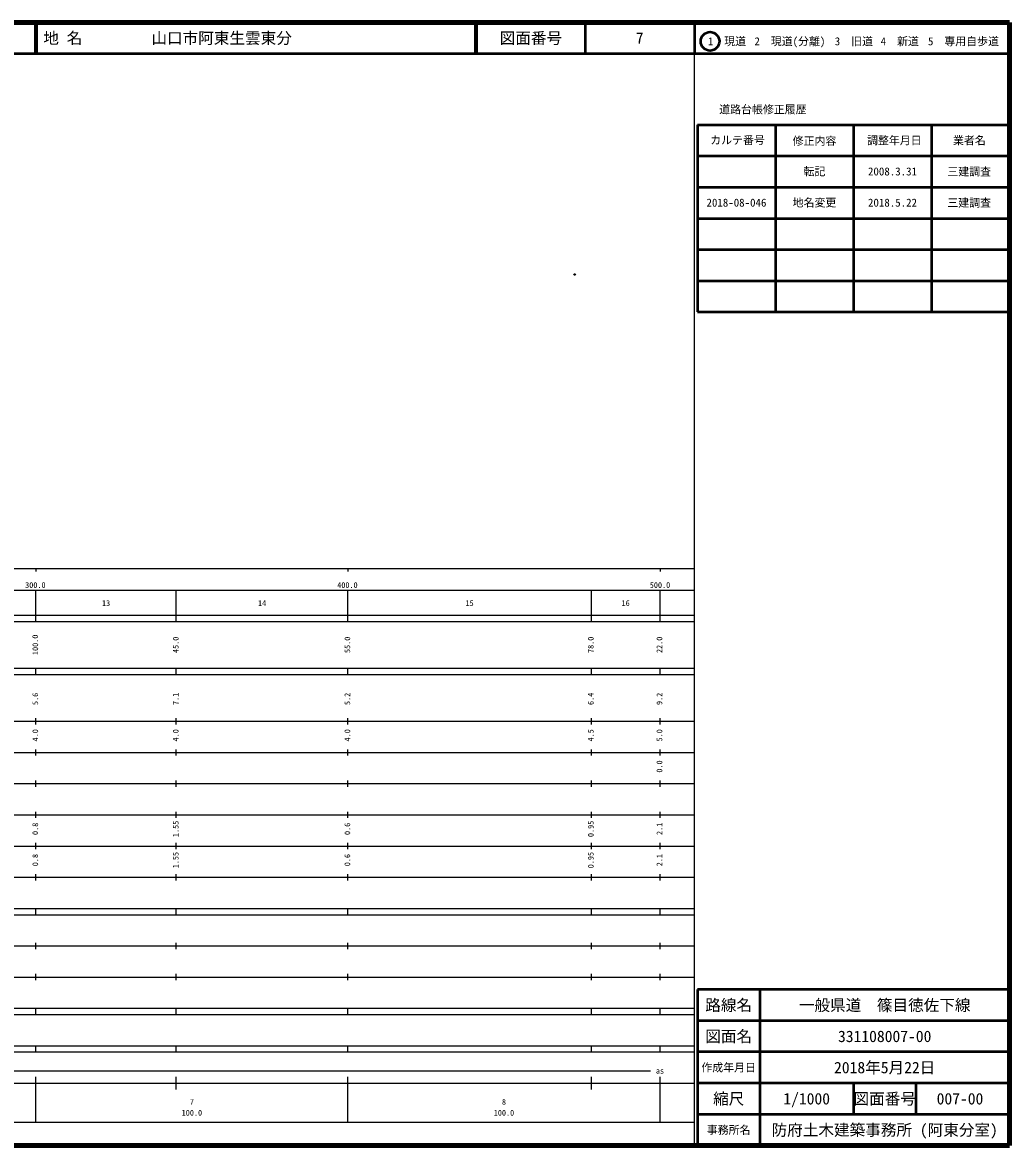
# Model space of a CAD drawing. Units: millimetres on the paper. Extents: x 40 to 680, y 20 to 380.
# Drawn here: x 363.7 to 680, y 20 to 380 of the extents above; entities that cross this region are included whole.
import ezdxf
from ezdxf.enums import TextEntityAlignment as Align

# ---------------------------------------------------------------- set-up
doc = ezdxf.new("R2010")
doc.units = ezdxf.units.MM
doc.header["$PDMODE"] = 32
doc.header["$PDSIZE"] = 0.5
doc.layers.add('M-OTRS', color=6, linetype='Continuous')
doc.layers.add('M-TTL-TXT', color=7, linetype='Continuous')
for name, color, linetype, lineweight in [('M-TTL', 2, 'Continuous', 140), ('M-TTL-BAND', 7, 'Continuous', 25), ('M-TTL-FRAM', 2, 'Continuous', 50), ('M-TTL-LINE', 7, 'Continuous', 50)]:
    doc.layers.add(name, color=color, linetype=linetype, lineweight=lineweight)
doc.styles.add('ＭＳ ゴシック', font='')
doc.styles.get('ＭＳ ゴシック').set_extended_font_data('MS Gothic')

msp = doc.modelspace()

# ---------------------------------------------------------------- linework, layer by layer
at = {"layer": 'M-OTRS'}
msp.add_point((540.641, 299.203), dxfattribs=at)
at = {"layer": 'M-TTL'}
for p, q in [((680, 380), (40, 380)), ((680, 20), (680, 380)), ((40, 20), (680, 20))]:
    msp.add_line(p, q, dxfattribs=at)
at = {"layer": 'M-TTL-BAND'}
for p, q in [((579, 20), (579, 370)), ((40, 205), (579, 205)), ((368, 205), (368, 204)), ((468, 205), (468, 204)), ((568, 205), (568, 204)), ((68, 198), (579, 198)), ((368, 188), (368, 198)), ((413, 188), (413, 198)), ((468, 188), (468, 198)), ((546, 188), (546, 198)), ((568, 188), (568, 198)), ((40, 190), (579, 190)), ((40, 188), (579, 188)), ((40, 173), (579, 173)), ((368, 171), (368, 173)), ((413, 171), (413, 173)), ((468, 171), (468, 173)), ((546, 171), (546, 173)), ((568, 171), (568, 173)), ((40, 171), (579, 171)), ((40, 156), (579, 156)), ((368, 155), (368, 157)), ((413, 155), (413, 157)), ((468, 155), (468, 157)), ((546, 155), (546, 157)), ((568, 155), (568, 157)), ((46, 146), (579, 146)), ((368, 145), (368, 147)), ((413, 145), (413, 147)), ((468, 145), (468, 147)), ((546, 145), (546, 147)), ((568, 145), (568, 147)), ((368, 135), (368, 137)), ((413, 135), (413, 137)), ((468, 135), (468, 137)), ((546, 135), (546, 137)), ((568, 135), (568, 137)), ((52, 136), (579, 136)), ((46, 126), (579, 126)), ((368, 125), (368, 127)), ((413, 125), (413, 127)), ((468, 125), (468, 127)), ((546, 125), (546, 127)), ((568, 125), (568, 127)), ((52, 116), (579, 116)), ((368, 115), (368, 117)), ((413, 115), (413, 117)), ((468, 115), (468, 117)), ((546, 115), (546, 117)), ((568, 115), (568, 117)), ((46, 106), (579, 106)), ((368, 105), (368, 107)), ((413, 105), (413, 107)), ((468, 105), (468, 107)), ((546, 105), (546, 107)), ((568, 105), (568, 107)), ((40, 96), (579, 96)), ((40, 94), (579, 94)), ((368, 94), (368, 96)), ((413, 94), (413, 96)), ((468, 94), (468, 96)), ((546, 94), (546, 96)), ((568, 94), (568, 96)), ((49, 84), (579, 84)), ((368, 83), (368, 85)), ((413, 83), (413, 85)), ((468, 83), (468, 85)), ((546, 83), (546, 85)), ((568, 83), (568, 85)), ((40, 74), (579, 74)), ((368, 73), (368, 75)), ((413, 73), (413, 75)), ((468, 73), (468, 75)), ((546, 73), (546, 75)), ((568, 73), (568, 75)), ((40, 64), (579, 64)), ((40, 62), (579, 62)), ((368, 62), (368, 64)), ((413, 62), (413, 64)), ((468, 62), (468, 64)), ((546, 62), (546, 64)), ((568, 62), (568, 64)), ((40, 52), (579, 52)), ((368, 50), (368, 52)), ((413, 50), (413, 52)), ((468, 50), (468, 52)), ((546, 50), (546, 52)), ((568, 50), (568, 52)), ((40, 50), (579, 50)), ((190.5, 44), (565, 44)), ((40, 40), (579, 40)), ((368, 27.5), (368, 42)), ((413, 38), (413, 42)), ((468, 27.5), (468, 42)), ((546, 38), (546, 42)), ((568, 27.5), (568, 42)), ((68, 27.5), (579, 27.5))]:
    msp.add_line(p, q, dxfattribs=at)
at = {"layer": 'M-TTL-FRAM'}
for p, q in [((580, 347.197), (580, 287.197)), ((580, 347.197), (680, 347.197)), ((580, 287.197), (680, 287.197)), ((680, 70), (580, 70)), ((580, 70), (580, 20))]:
    msp.add_line(p, q, dxfattribs=at)
at = {"layer": 'M-TTL-LINE'}
for p, q in [((367.75, 380), (367.75, 370)), ((368.25, 380), (368.25, 370)), ((508.747, 380), (508.747, 370)), ((509.247, 380), (509.247, 370)), ((543.997, 380), (543.997, 370)), ((579, 380), (579, 370)), ((40, 370), (680, 370)), ((605, 347.197), (605, 287.197)), ((630, 347.197), (630, 287.197)), ((655, 347.197), (655, 287.197)), ((580, 337.197), (680, 337.197)), ((580, 327.197), (680, 327.197)), ((580, 317.197), (680, 317.197)), ((580, 307.197), (680, 307.197)), ((580, 297.197), (680, 297.197)), ((600, 70), (600, 20)), ((680, 60), (580, 60)), ((680, 50), (580, 50)), ((680, 40), (580, 40)), ((630, 40), (630, 30)), ((650, 40), (650, 30)), ((680, 30), (580, 30))]:
    msp.add_line(p, q, dxfattribs=at)
msp.add_circle((584.031, 373.958), 3, dxfattribs=at)

# ---------------------------------------------------------------- texts
at = {"layer": 'M-TTL-BAND', "style": 'ＭＳ ゴシック'}
for s, p in [('300.0', (367.844, 198.195)), ('400.0', (467.844, 198.195)), ('500.0', (568, 198.195)), ('13', (390.5, 192.405)), ('14', (440.5, 192.405)), ('15', (507, 192.405)), ('16', (557, 192.405)), ('as', (568, 42.5)), ('7', (418, 32.523)), ('8', (518, 32.523)), ('100.0', (418, 29.033)), ('100.0', (518, 29.033))]:
    msp.add_text(s, height=1.833, dxfattribs=at).set_placement(p, align=Align.BOTTOM_CENTER)
for s, p in [('100.0', (369.271, 180.5)), ('45.0', (414.271, 180.5)), ('55.0', (469.271, 180.5)), ('78.0', (547.271, 180.5)), ('22.0', (569.271, 180.5)), ('5.6', (369.271, 163.174)), ('7.1', (414.271, 163.174)), ('5.2', (469.271, 163.174)), ('6.4', (547.271, 163.174)), ('9.2', (569.271, 163.174)), ('4.0', (369.271, 151.5)), ('4.0', (414.271, 151.5)), ('4.0', (469.271, 151.5)), ('4.5', (547.271, 151.5)), ('5.0', (569.271, 151.5)), ('0.0', (569.271, 141.5)), ('0.8', (369.271, 121.5)), ('1.55', (414.271, 121.5)), ('0.6', (469.271, 121.5)), ('0.95', (547.271, 121.5)), ('2.1', (569.271, 121.5)), ('0.8', (369.271, 111.5)), ('1.55', (414.271, 111.5)), ('0.6', (469.271, 111.5)), ('0.95', (547.271, 111.5)), ('2.1', (569.271, 111.5))]:
    msp.add_text(s, height=1.833, rotation=90, dxfattribs=at).set_placement(p, align=Align.BOTTOM_CENTER)
at = {"layer": 'M-TTL-TXT', "style": 'ＭＳ ゴシック'}
for s, p in [('地 名', (370.38, 375)), ('山口市阿東生雲東分', (405.024, 375))]:
    msp.add_text(s, height=3.666, dxfattribs=at).set_placement(p, align=Align.MIDDLE_LEFT)
for s, height, p in [('図面番号', 3.666, (526.622, 375)), ('7', 3.666, (561.497, 375)), ('1\u3000現道', 2.566, (589.448, 373.958)), ('2\u3000現道(分離)', 2.566, (609.619, 373.958)), ('3\u3000旧道', 2.566, (630.121, 373.958)), ('4\u3000新道', 2.566, (644.824, 373.958)), ('5\u3000専用自歩道', 2.566, (665.228, 373.958)), ('道路台帳修正履歴', 2.566, (600.968, 352.113)), ('カルテ番号', 2.566, (592.839, 342.277)), ('修正内容', 2.566, (617.509, 342.023)), ('調整年月日', 2.566, (643.089, 342.197)), ('業者名', 2.566, (667.134, 342.197)), ('転記', 2.566, (617.5, 332.245)), ('2008.3.31', 2.566, (642.5, 332.245)), ('三建調査', 2.566, (667.077, 332.189)), ('2018-08-046', 2.566, (592.5, 322.245)), ('地名変更', 2.566, (617.5, 322.245)), ('2018.5.22', 2.566, (642.5, 322.245)), ('三建調査', 2.566, (667.077, 322.189)), ('路線名', 3.666, (590, 65)), ('路線名', 3.666, (590, 65)), ('一般県道\u3000篠目徳佐下線', 3.666, (640, 65)), ('図面名', 3.666, (590, 55)), ('図面名', 3.666, (590, 55)), ('331108007-00', 3.666, (640, 55)), ('2018年5月22日', 3.666, (640, 45)), ('作成年月日', 2.566, (590, 45)), ('作成年月日', 2.566, (590, 45)), ('縮尺', 3.666, (590, 35)), ('縮尺', 3.666, (590, 35)), ('1/1000', 3.666, (615, 35)), ('図面番号', 3.666, (640, 35)), ('図面番号', 3.666, (640, 35)), ('007-00', 3.666, (664.125, 35)), ('事務所名', 2.566, (590, 25)), ('事務所名', 2.566, (590, 25)), ('防府土木建築事務所 (阿東分室)', 3.666, (640, 25))]:
    msp.add_text(s, height=height, dxfattribs=at).set_placement(p, align=Align.MIDDLE_CENTER)

doc.saveas('drawing.dxf')
